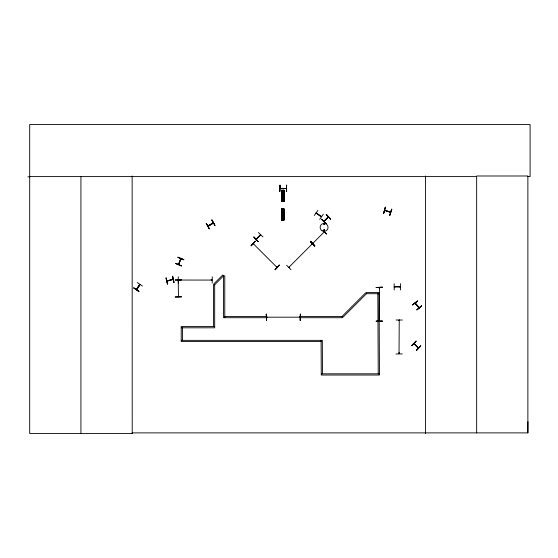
<?xml version="1.0" encoding="UTF-8"?>
<svg xmlns="http://www.w3.org/2000/svg" width="558" height="558" viewBox="0 0 558 558"><rect width="100%" height="100%" fill="white"/><g stroke="black" fill="none" stroke-linecap="round" stroke-linejoin="round"><path stroke-width="0.84" d="M527.491 176.6L530.1 176.6L530.1 124.511L29.7 124.511L29.7 433.489L132.218 433.489L132.148 432.889L527.875 432.889L527.952 421.715M253.932 243.944L253.276 243.644M276.949 267.352L276.684 266.752M277.11 267.129L276.531 266.905M418.507 347.878L414.224 343.505M316.086 213.114L321.296 216.469M379.091 287.642L379.377 288.207L379.161 287.579M379.37 320.404L379.377 321.101M399.312 320.599L399.242 320.034L399.026 353.632M399.284 352.97L399.242 353.626M323.905 224.107L324.261 224.009L323.996 224.274M324.428 224.197L323.766 224.016L324.365 224.26M213.428 223.005L208.148 226.213L207.932 225.92L208.636 225.746M180.994 258.71L178.525 264.353M180.945 258.835L178.762 264.492M415.103 303.266L419.246 307.625M399.277 353.5L399.026 352.935M167.03 280.883L167.735 280.967M178.518 280.311L178.239 280.374M178.162 296.542L178.448 296.472M414.022 343.609L418.347 348.157L414.085 343.728M383.66 213.233L385.536 207.241M384.727 210.394L390.46 212.298M389.721 215.172L391.611 209.194M389.679 215.165L391.897 209.285M390.007 215.269L391.597 209.187M178.532 264.422L180.729 258.612M415.026 303.182L415.382 303.594M418.653 307.416L419.058 307.911M419.288 307.772L415.312 303.085M312.089 244.062L312.536 243.644M312.096 244.09L312.396 243.693M312.871 243.706L312.682 243.448M324.519 232.051L324.324 232.212M136.584 289.574L139.988 284.461L136.633 289.644L136.312 289.476L136.829 289.211M139.744 284.301L139.542 285.005M139.912 284.566L136.459 289.651M178.197 280.095L178.483 296.814M323.724 230.084C324.247 231.709 324.63 229.317 323.905 229.973M167.086 281.093L173.147 279.467L167.149 280.82M178.309 279.83L179.006 279.823L178.483 280.088M211.203 279.837L211.866 280.095L211.336 279.802M300.176 317.397L299.513 317.132M213.184 222.733L207.869 225.955M178.734 263.892L178.951 263.997M288.835 267.352L324.303 231.849M324.135 221.359L324.289 220.808M328.034 217.369L328.25 216.79M328.362 217.083L324.059 221.324L328.404 216.943M260.642 234.932L256.275 239.256M137.366 288.591L139.354 285.584M138.956 291.36L133.753 287.851L138.803 291.59M136.312 289.476L139.646 284.392M142.45 286.101L137.275 282.557M314.259 215.528L317.9 210.422M316.114 213.135L321.129 216.741M319.685 219.35L323.319 214.23M289.386 267.191L288.786 267.394M327.804 217.146L327.985 217.515M211.817 280.074L178.372 280.046M266.71 317.146L267.212 317.39L266.619 317.132M299.479 317.181L300.106 317.181L266.647 317.181L267.212 317.174M280.095 188.241L286.17 188.52M286.219 188.478L280.046 188.485M394.785 286.666L394.98 287.021L394.22 286.952L400.498 286.952M400.414 286.972L399.793 287.021M251.086 245.736L255.494 241.272M251.114 245.764L255.306 241.091L251.149 245.799M326.151 223.535L321.687 219.127M274.961 269.612L279.37 265.148M323.891 221.212L328.174 216.839M328.362 217.02L323.996 221.407M286.631 265.266L291.032 269.737M312.25 244.244L312.696 243.797M258.417 232.526L262.916 236.899M256.387 239.187L260.76 234.862M411.79 345.66L416.108 341.098L411.846 345.723M411.63 345.493L416.122 341.119M417.837 347.634L418.2 347.501M416.463 350.466L420.718 345.841L416.449 350.445M416.254 350.25L420.781 345.904M384.692 210.15L390.67 212.068M213.24 222.698L212.758 223.249M213.275 223.012L208.113 226.102M412.683 305.045L417.447 300.971M417.496 301.02L412.515 304.849L417.503 301.034M399.026 320.104L399.033 320.669M212.717 222.935L212.863 223.346M385.292 210.575L385.146 210.596M209.257 225.565L212.34 223.695M211.97 219.929L214.921 225.474L211.942 219.943M172.534 279.377L173.092 279.258L167.093 280.869M316.156 212.898L321.241 216.469M324.379 230.782C321.806 230.266 326.074 229.164 324.093 230.859M260.558 234.667L256.164 238.964L256.394 239.229M166.158 277.982L167.533 284.113L166.249 277.961M178.434 279.795L178.937 280.046M282.948 201.026L282.69 201.438M282.948 219.678L282.99 220.096M394.353 286.666L400.365 286.7M212.228 276.803L212.242 283.073M211.266 279.837L211.768 279.767M211.838 280.046L211.336 280.081M178.33 283.073L178.246 276.803M382.404 287.168L376.127 287.53L382.404 287.14M376.127 287.44L382.404 287.447M266.215 314.154L266.605 320.425L266.243 314.154M300.113 317.397L299.541 317.181M395.999 320.013L402.269 320.02M376.134 321.206L377.703 321.199M379.266 321.192L382.404 321.171M377.703 321.457L376.134 321.122L382.404 321.08L379.273 321.422M395.999 353.995L402.276 353.925M175.205 279.99L181.476 279.844L175.205 280.039M181.483 296.856L175.205 297.009M175.205 296.989L181.476 296.814M27.9 176.809L29.7 176.809M29.7 176.6L476.658 176.6M280.13 188.527L286.303 188.527M281.776 191.408L283.869 191.408M281.776 192.175L283.869 192.175M281.776 193.326L283.869 193.326M281.776 194.344L283.869 194.344M281.776 195.495L283.869 195.495M281.776 200.434L283.869 200.434M281.427 200.754L284.217 200.754M281.427 200.845L284.217 200.845M281.776 210.059L283.869 210.059M281.776 210.826L283.869 210.826M281.776 211.977L283.869 211.977M281.776 212.996L283.869 212.996M281.776 214.146L283.869 214.146M281.776 219.078L283.869 219.078M281.427 219.406L284.217 219.406M281.427 219.489L284.217 219.489M400.498 283.701L400.581 289.979M394.22 289.979L394.136 283.701M224.776 316.491L266.598 316.491L266.598 317.711L223.556 317.711L223.556 275.889L222.691 275.024L213.819 283.896L214.684 284.761L214.684 327.804L181.217 327.804M214.684 326.583L181.217 326.583L181.217 341.573L321.087 341.573L321.087 340.352L322.308 340.345L322.482 373.811L321.262 373.811L321.262 375.032L379.461 375.032L379.049 292.504L366.501 292.504L366.501 293.724L342.835 317.356L341.977 316.491L300.148 316.491L300.148 317.711L341.977 317.711L341.977 316.491L365.636 292.831L366.501 293.696L379.049 293.724L377.829 293.731L378.24 373.818L379.461 373.811L321.262 373.811L321.087 340.352L181.217 340.352M384.699 210.408L390.607 212.277M177.925 257.461L183.798 259.679M175.644 263.495L181.517 265.713M324.24 229.75L324.637 230.147M323.947 230.845L323.549 230.44M133.704 287.928L138.935 291.395M399.27 320.118L399.249 320.669M379.133 321.017L379.419 287.544L379.377 288.144M326.158 214.6L330.594 219.043M321.659 219.161L326.095 223.598M321.464 219.357L325.928 223.765M310.443 241.454L314.907 245.862M276.733 266.794L277.173 267.156M323.431 230.684L326.646 234.123L323.27 230.768M253.751 237.185L258.187 241.621M276.977 267.352L253.346 243.755M421.583 305.798L416.819 309.878M211.747 220.068L214.997 225.432M206.23 223.409L209.48 228.773M172.345 276.322L174.012 282.376M165.935 278.044L167.56 284.106M399.026 352.998L399.026 353.563M300.239 314.147L300.281 320.425M266.473 314.154L266.515 320.425M527.875 432.889L527.875 175.993L476.658 175.993L476.658 432.889M425.433 175.993L425.433 433.489M286.624 185.207L286.624 191.485M283.889 190.25L283.869 201.584M283.869 208.894L283.869 220.229M283.757 190.25L283.757 201.584M283.757 208.894L283.757 220.229M283.631 190.25L283.708 201.584M283.708 208.894L283.708 220.229M283.576 190.25L283.576 201.584M283.576 208.894L283.576 220.229M283.443 190.25L283.464 201.584M283.485 208.894L283.464 220.229M283.311 190.25L283.297 201.584M283.311 208.894L283.352 220.229M283.143 201.584L282.508 201.584M283.143 220.229L282.508 220.229M282.167 190.257L282.188 201.591M282.209 208.908L282.167 220.243M282.034 190.257L282.076 201.591M282.02 208.908L282.034 220.243M281.936 190.257L281.943 201.591M281.943 208.908L281.895 220.243M281.776 190.257L281.804 201.591M281.762 208.908L281.804 220.243M281.671 190.257L281.671 201.591M281.671 208.908L281.671 220.243M279.942 185.207L279.983 191.485M224.776 317.711L224.776 275.889L223.556 275.889L214.684 284.761L213.463 284.761L213.463 326.583M182.438 327.804L182.438 340.352M132.141 175.993L132.218 433.489M80.924 176.6L80.924 433.489M316.735 213.261L316.735 213.261M282.376 194.805C282.941 196.576 283.757 193.549 282.376 194.805M282.376 213.449C282.941 215.228 283.757 212.2 282.376 213.449M385.292 207.164L383.702 213.247L385.292 207.164M175.679 263.411L181.427 265.957L175.679 263.411M178.016 257.217L183.763 259.763L178.016 257.217M310.325 241.579L314.649 246.127L310.325 241.579M326.339 214.418L330.559 219.071L326.339 214.418M279.307 265.085L275.15 269.793L279.307 265.085M310.625 241.265L314.845 245.925L310.611 241.286M253.981 236.962L258.166 241.642L253.946 236.99M415.082 303.161L419.065 307.883L415.082 303.161M421.611 305.833L416.847 309.913L421.639 305.868M206.307 223.36L209.257 228.906L206.265 223.381M172.645 276.245L173.929 282.397L172.645 276.245M300.504 314.147L300.197 320.425L300.504 314.147M280.025 185.207L279.677 191.485L280.011 185.207M286.652 185.207L286.345 191.485L286.652 185.207M284.036 190.25L281.616 190.257L281.616 201.591L284.036 201.584L284.036 190.25M284.036 208.894L281.616 208.908L281.616 220.243L284.036 220.229L284.022 208.894M282.355 201.591L282.341 190.257L282.299 201.591M282.341 220.243L282.355 208.908L282.299 220.243M322.112 230.803A3.969 3.969 0 0 0 328.062 227.364A3.969 3.969 0 0 0 322.112 223.925A3.969 3.969 0 0 0 322.112 230.803"/></g></svg>
